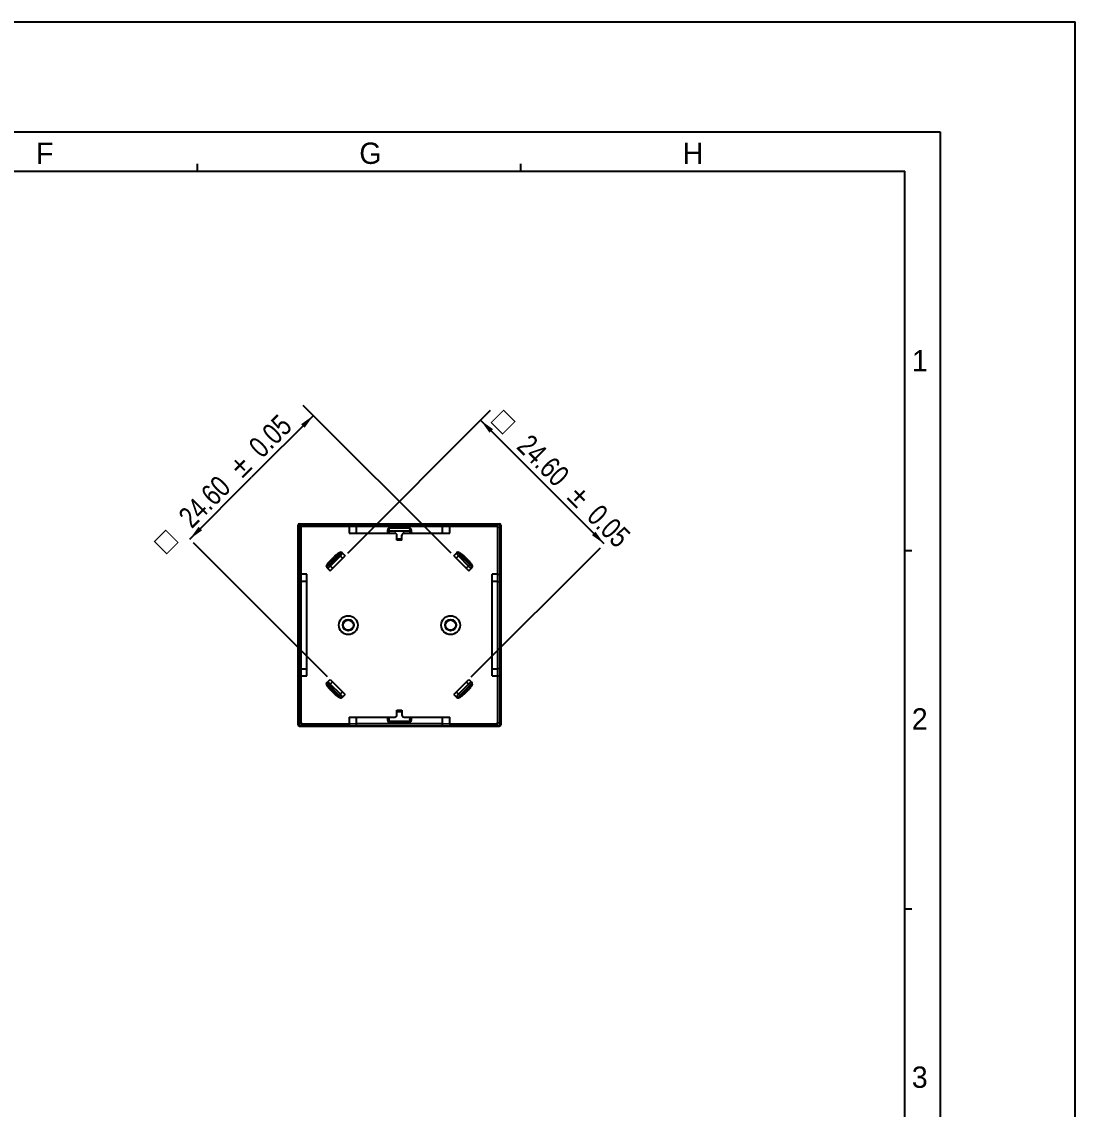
# Model space of a CAD drawing. Header units: millimetres. Extents: x 0 to 420, y 0 to 297.
# Drawn here: x 271.7 to 420, y 144 to 297 of the extents above; entities that cross this region are included whole.
import ezdxf
from ezdxf.enums import TextEntityAlignment as Align

# ---------------------------------------------------------------- set-up
doc = ezdxf.new("R2010")
doc.units = ezdxf.units.MM
doc.header["$LTSCALE"] = 23.1
doc.layers.get('0').update_dxf_attribs({"linetype": 'CONTINUOUS'})
doc.layers.add('FEATURE', color=7, linetype='CONTINUOUS')
doc.styles.get("Standard").update_dxf_attribs({"font": 'txt', "width": 0.8})
doc.styles.add('TEXTSTYLE_2', font='txt')
doc.styles.add('TEXTSTYLE_3', font='symbol_asme.ttf')
doc.dimstyles.new('DIMSTYLE_1', dxfattribs={"dimtxt": 3, "dimasz": 2.1, "dimexe": 2, "dimexo": 1, "dimgap": 0.75, "dimtad": 1, "dimzin": 0, "dimdsep": 46, "dimtxsty": 'STANDARD', "dimblk": '_FILLED', "dimblk1": '_FILLED', "dimblk2": '_FILLED', "dimcen": 0.09, "dimazin": 0, "dimtol": 1, "dimtp": 0.05, "dimtm": 0.05, "dimtfac": 1, "dimtofl": 0, "dimtmove": 0, "dimatfit": 3, "dimldrblk": '_FILLED', "dimfxl": 1, "dimtolj": 1, "dimtzin": 0, "dimarcsym": 0})

# ---------------------------------------------------------------- blocks, each defined once
blk = doc.blocks.new('_FILLED')
at = {"color": 0, "linetype": 'BYBLOCK'}
blk.add_solid([(0, 0), (-1, 0.167), (-1, -0.167)], dxfattribs=at)
blk = doc.blocks.new('*D16')
at = {"color": 7, "linetype": 'CONTINUOUS'}
for p, q in [((317.61, 222.22), (337.73, 242.34)), ((336.32, 240.92), (345.01, 232.23)), ((353.71, 223.53), (345.01, 232.23)), ((335.01, 204.82), (353.18, 223))]:
    blk.add_line(p, q, dxfattribs=at)
at = {"color": 7, "linetype": 'CONTINUOUS', "xscale": 2.1, "yscale": 2.1, "zscale": 2.1}
for p, rotation in [((336.32, 240.92), 135), ((353.71, 223.53), 315)]:
    blk.add_blockref('_FILLED', p, dxfattribs=dict(at, rotation=rotation))
at = {"color": 7, "linetype": 'CONTINUOUS', "style": 'TEXTSTYLE_3'}
for s, p in [('□', (338.55, 239.75)), ('±', (349.12, 229.18))]:
    blk.add_text(s, height=3, rotation=-45, dxfattribs=at).set_placement(p, align=Align.CENTER)
at = {"color": 7, "linetype": 'CONTINUOUS', "width": 0.8}
for s, p in [('24.60', (344.08, 234.22)), ('0.05', (353.31, 224.99))]:
    blk.add_text(s, height=3, rotation=-45, dxfattribs=at).set_placement(p, align=Align.CENTER)
blk = doc.blocks.new('*D17')
at = {"color": 7, "linetype": 'CONTINUOUS'}
for p, q in [((332.18, 222.22), (311.37, 243.02)), ((312.79, 241.61), (304.09, 232.91)), ((295.39, 224.21), (304.09, 232.91)), ((314.78, 204.82), (295.92, 223.68))]:
    blk.add_line(p, q, dxfattribs=at)
at = {"color": 7, "linetype": 'CONTINUOUS', "xscale": 2.1, "yscale": 2.1, "zscale": 2.1}
for p, rotation in [((312.79, 241.61), 45), ((295.39, 224.21), 225)]:
    blk.add_blockref('_FILLED', p, dxfattribs=dict(at, rotation=rotation))
at = {"color": 7, "linetype": 'CONTINUOUS', "width": 0.8}
for s, p in [('0.05', (307.76, 237.65)), ('24.60', (298.52, 228.41))]:
    blk.add_text(s, height=3, rotation=45, dxfattribs=at).set_placement(p, align=Align.CENTER)
at = {"color": 7, "linetype": 'CONTINUOUS', "style": 'TEXTSTYLE_3'}
for s, p in [('±', (303.57, 233.45)), ('□', (293, 222.88))]:
    blk.add_text(s, height=3, rotation=45, dxfattribs=at).set_placement(p, align=Align.CENTER)

msp = doc.modelspace()

# ---------------------------------------------------------------- linework, layer by layer
at = {"color": 7, "linetype": 'CONTINUOUS'}
for p, q in [((0, 297), (420, 297)), ((420, 0), (420, 297)), ((19, 281.5), (401, 281.5)), ((401, 281.5), (401, 15.5)), ((296.5, 276), (296.5, 277)), ((342, 276), (342, 277)), ((23.5, 276), (396, 276)), ((396, 21), (396, 276)), ((396, 222.6), (397, 222.6)), ((396, 172.2), (397, 172.2))]:
    msp.add_line(p, q, dxfattribs=at)
at = {"layer": 'FEATURE', "color": 7, "linetype": 'CONTINUOUS'}
for p, q in [((310.644, 198.055), (310.644, 226.157)), ((310.694, 198.106), (310.694, 226.106)), ((310.703, 226.097), (310.703, 221.606)), ((310.72, 226.07), (310.72, 219.211)), ((311.025, 225.764), (310.72, 226.07)), ((310.843, 226.356), (338.945, 226.356)), ((310.894, 226.306), (338.894, 226.306)), ((310.903, 226.297), (315.394, 226.297)), ((311.236, 225.975), (310.93, 226.28)), ((317.859, 226.28), (310.93, 226.28)), ((311.025, 225.764), (311.025, 219.256)), ((317.814, 225.975), (311.236, 225.975)), ((315.394, 226.283), (315.394, 226.297)), ((317.814, 225.975), (317.859, 226.28)), ((317.814, 225.975), (317.814, 225.056)), ((318.814, 225.969), (317.814, 225.974)), ((317.814, 225.056), (324.244, 225.056)), ((318.859, 226.275), (317.859, 226.28)), ((318.814, 225.969), (318.859, 226.275)), ((318.814, 225.969), (318.814, 225.056)), ((330.974, 225.969), (318.814, 225.969)), ((330.929, 226.275), (318.859, 226.275)), ((323.241, 225.056), (323.241, 225.51)), ((323.39, 225.361), (323.241, 225.51)), ((323.39, 225.36), (323.39, 225.056)), ((323.39, 225.36), (326.398, 225.36)), ((323.601, 225.747), (323.54, 225.809)), ((323.54, 225.809), (326.248, 225.809)), ((326.187, 225.747), (323.601, 225.747)), ((325.544, 225.056), (331.974, 225.056)), ((326.248, 225.809), (326.187, 225.747)), ((326.547, 225.51), (326.398, 225.361)), ((326.398, 225.056), (326.398, 225.36)), ((326.547, 225.51), (326.547, 225.056)), ((331.929, 226.28), (330.929, 226.275)), ((330.929, 226.275), (330.974, 225.969)), ((331.974, 225.974), (330.974, 225.969)), ((330.974, 225.056), (330.974, 225.969)), ((331.974, 225.974), (331.929, 226.28)), ((338.858, 226.28), (331.929, 226.28)), ((331.974, 225.056), (331.974, 225.975)), ((338.552, 225.975), (331.974, 225.975)), ((334.394, 226.297), (334.394, 226.283)), ((338.885, 226.297), (334.394, 226.297)), ((338.552, 225.975), (338.858, 226.28)), ((338.763, 225.764), (339.068, 226.07)), ((338.763, 219.256), (338.763, 225.764)), ((339.068, 219.211), (339.068, 226.07)), ((339.085, 226.097), (339.085, 221.606)), ((339.094, 226.106), (339.094, 198.106)), ((339.144, 226.157), (339.144, 198.055)), ((324.544, 224.077), (324.544, 224.756)), ((324.544, 224.252), (325.244, 224.252)), ((325.244, 224.077), (324.544, 224.077)), ((325.244, 224.077), (325.244, 224.756)), ((315.002, 220.584), (316.416, 221.999)), ((316.416, 221.999), (316.904, 221.511)), ((316.469, 222.218), (316.56, 222.27)), ((316.56, 222.343), (316.52, 222.321)), ((316.56, 222.343), (316.66, 222.35)), ((316.833, 222.288), (317.257, 221.864)), ((332.531, 221.864), (332.955, 222.288)), ((333.372, 221.999), (332.884, 221.511)), ((333.229, 222.343), (333.128, 222.35)), ((333.128, 222.295), (333.228, 222.27)), ((333.228, 222.27), (333.319, 222.218)), ((333.229, 222.343), (333.259, 222.334)), ((333.229, 222.343), (333.268, 222.321)), ((333.372, 221.999), (334.787, 220.584)), ((310.703, 221.606), (310.717, 221.606)), ((314.657, 220.441), (314.65, 220.34)), ((314.657, 220.441), (314.679, 220.48)), ((314.657, 220.441), (314.666, 220.471)), ((314.705, 220.34), (314.73, 220.44)), ((314.73, 220.44), (314.782, 220.531)), ((315.002, 220.584), (315.49, 220.096)), ((315.136, 219.743), (317.257, 221.864)), ((315.167, 220.419), (316.581, 221.833)), ((315.313, 221.334), (315.666, 221.687)), ((315.313, 221.334), (315.359, 221.287)), ((315.359, 221.287), (315.713, 221.641)), ((315.666, 221.687), (315.713, 221.641)), ((332.531, 221.864), (334.652, 219.743)), ((333.207, 221.833), (334.621, 220.419)), ((334.122, 221.687), (334.075, 221.641)), ((334.075, 221.641), (334.429, 221.287)), ((334.122, 221.687), (334.475, 221.334)), ((334.299, 220.096), (334.787, 220.584)), ((334.475, 221.334), (334.429, 221.287)), ((335.006, 220.531), (335.058, 220.44)), ((335.131, 220.441), (335.109, 220.48)), ((335.131, 220.441), (335.138, 220.34)), ((339.071, 221.606), (339.085, 221.606)), ((311.026, 219.256), (310.72, 219.211)), ((310.72, 219.211), (310.725, 218.211)), ((311.844, 219.256), (311.025, 219.256)), ((311.026, 219.256), (311.031, 218.256)), ((311.844, 204.956), (311.844, 219.256)), ((314.712, 220.167), (315.136, 219.743)), ((334.652, 219.743), (335.076, 220.167)), ((338.763, 219.256), (337.944, 219.256)), ((337.944, 204.956), (337.944, 219.256)), ((338.757, 218.256), (338.762, 219.256)), ((338.763, 219.256), (339.068, 219.211)), ((339.063, 218.211), (339.068, 219.211)), ((310.725, 218.211), (311.031, 218.256)), ((310.725, 218.211), (310.725, 206.001)), ((311.031, 218.256), (311.031, 205.956)), ((311.844, 218.256), (311.031, 218.256)), ((338.757, 218.256), (337.944, 218.256)), ((338.757, 218.256), (339.063, 218.211)), ((338.757, 205.956), (338.757, 218.256)), ((339.063, 206.001), (339.063, 218.211)), ((310.725, 206.001), (310.72, 205.001)), ((311.031, 205.956), (310.725, 206.001)), ((311.031, 205.956), (311.026, 204.956)), ((311.031, 205.956), (311.844, 205.956)), ((337.944, 205.956), (338.757, 205.956)), ((339.063, 206.001), (338.757, 205.956)), ((338.762, 204.956), (338.757, 205.956)), ((339.068, 205.001), (339.063, 206.001)), ((310.72, 205.001), (310.72, 198.143)), ((311.025, 204.956), (310.72, 205.001)), ((311.025, 204.956), (311.025, 198.448)), ((311.025, 204.956), (311.844, 204.956)), ((314.657, 203.772), (314.65, 203.872)), ((314.657, 203.772), (314.679, 203.732)), ((314.712, 204.045), (315.136, 204.469)), ((314.782, 203.681), (314.73, 203.772)), ((315.002, 203.628), (315.49, 204.116)), ((316.416, 202.214), (315.002, 203.628)), ((315.136, 204.469), (317.257, 202.348)), ((316.581, 202.379), (315.167, 203.794)), ((332.531, 202.348), (334.652, 204.469)), ((334.621, 203.794), (333.207, 202.379)), ((334.787, 203.628), (333.372, 202.214)), ((334.787, 203.628), (334.299, 204.116)), ((334.652, 204.469), (335.076, 204.045)), ((335.058, 203.772), (335.006, 203.681)), ((335.083, 203.872), (335.058, 203.772)), ((335.131, 203.772), (335.109, 203.732)), ((335.131, 203.772), (335.122, 203.741)), ((335.131, 203.772), (335.138, 203.872)), ((337.944, 204.956), (338.763, 204.956)), ((338.762, 204.956), (339.068, 205.001)), ((338.763, 198.448), (338.763, 204.956)), ((339.068, 198.143), (339.068, 205.001)), ((310.703, 202.606), (310.703, 198.115)), ((310.717, 202.606), (310.703, 202.606)), ((315.313, 202.878), (315.359, 202.925)), ((315.666, 202.525), (315.313, 202.878)), ((315.713, 202.571), (315.359, 202.925)), ((315.666, 202.525), (315.713, 202.571)), ((316.416, 202.214), (316.904, 202.702)), ((316.56, 201.942), (316.469, 201.994)), ((316.833, 201.924), (317.257, 202.348)), ((332.531, 202.348), (332.955, 201.924)), ((332.884, 202.702), (333.372, 202.214)), ((333.319, 201.994), (333.228, 201.942)), ((334.429, 202.925), (334.075, 202.571)), ((334.122, 202.525), (334.075, 202.571)), ((334.475, 202.878), (334.122, 202.525)), ((334.475, 202.878), (334.429, 202.925)), ((339.085, 202.606), (339.071, 202.606)), ((339.085, 198.115), (339.085, 202.606)), ((316.56, 201.869), (316.52, 201.891)), ((316.56, 201.869), (316.529, 201.878)), ((316.66, 201.917), (316.56, 201.942)), ((316.56, 201.869), (316.66, 201.862)), ((333.229, 201.869), (333.128, 201.862)), ((333.229, 201.869), (333.268, 201.891)), ((317.814, 199.156), (324.244, 199.156)), ((317.814, 199.156), (317.814, 198.238)), ((318.814, 199.156), (318.814, 198.243)), ((323.241, 198.703), (323.241, 199.156)), ((323.39, 199.156), (323.39, 198.851)), ((324.544, 200.135), (325.244, 200.135)), ((324.544, 199.456), (324.544, 200.135)), ((324.544, 199.96), (325.244, 199.96)), ((325.244, 200.135), (325.244, 199.456)), ((325.544, 199.156), (331.974, 199.156)), ((326.398, 198.851), (326.398, 199.156)), ((326.547, 199.156), (326.547, 198.703)), ((330.974, 198.243), (330.974, 199.156)), ((331.974, 198.238), (331.974, 199.156)), ((311.025, 198.448), (310.72, 198.143)), ((338.945, 197.856), (310.843, 197.856)), ((338.894, 197.906), (310.894, 197.906)), ((310.903, 197.915), (315.394, 197.915)), ((311.236, 198.238), (310.93, 197.932)), ((310.93, 197.932), (317.859, 197.932)), ((311.236, 198.238), (317.814, 198.238)), ((315.394, 197.915), (315.394, 197.929)), ((317.814, 198.238), (318.814, 198.243)), ((317.814, 198.238), (317.859, 197.932)), ((317.859, 197.932), (318.859, 197.938)), ((318.814, 198.243), (330.974, 198.243)), ((318.859, 197.938), (318.814, 198.243)), ((318.859, 197.938), (330.929, 197.938)), ((323.39, 198.851), (323.241, 198.703)), ((323.689, 198.552), (323.54, 198.404)), ((326.248, 198.404), (323.54, 198.404)), ((326.099, 198.552), (323.689, 198.552)), ((326.248, 198.404), (326.099, 198.552)), ((326.547, 198.703), (326.398, 198.851)), ((330.974, 198.243), (330.929, 197.938)), ((330.929, 197.938), (331.929, 197.932)), ((330.974, 198.243), (331.974, 198.238)), ((331.974, 198.238), (331.929, 197.932)), ((331.929, 197.932), (338.858, 197.932)), ((331.974, 198.238), (338.552, 198.238)), ((334.394, 197.929), (334.394, 197.915)), ((338.885, 197.915), (334.394, 197.915)), ((338.552, 198.238), (338.858, 197.932)), ((338.763, 198.448), (339.068, 198.143))]:
    msp.add_line(p, q, dxfattribs=at)
for points in [[(310.72, 226.08), (310.735, 226.156), (310.779, 226.222), (310.845, 226.265), (310.92, 226.28)], [(323.601, 225.747), (323.561, 225.744), (323.524, 225.733), (323.493, 225.718), (323.468, 225.699), (323.446, 225.678), (323.427, 225.654), (323.412, 225.628), (323.399, 225.599), (323.389, 225.567), (323.382, 225.532), (323.378, 225.495), (323.377, 225.454), (323.381, 225.409), (323.39, 225.36)], [(326.398, 225.36), (326.407, 225.409), (326.411, 225.454), (326.41, 225.495), (326.406, 225.532), (326.399, 225.567), (326.389, 225.599), (326.376, 225.628), (326.361, 225.654), (326.342, 225.678), (326.321, 225.699), (326.295, 225.718), (326.264, 225.733), (326.227, 225.744), (326.187, 225.747)], [(338.868, 226.28), (338.944, 226.265), (339.009, 226.221), (339.053, 226.155), (339.068, 226.08)], [(315.666, 221.687), (315.736, 221.756), (315.801, 221.819), (315.862, 221.876), (315.92, 221.928), (315.974, 221.976), (316.025, 222.019), (316.073, 222.059), (316.119, 222.095), (316.162, 222.127), (316.202, 222.157), (316.241, 222.184), (316.277, 222.208), (316.311, 222.229), (316.343, 222.249), (316.374, 222.266), (316.403, 222.281), (316.432, 222.296), (316.461, 222.309), (316.49, 222.32), (316.521, 222.332), (316.56, 222.343)], [(315.713, 221.641), (315.779, 221.707), (315.842, 221.766), (315.9, 221.821), (315.954, 221.87), (316.005, 221.914), (316.052, 221.954), (316.096, 221.991), (316.137, 222.023), (316.175, 222.052), (316.211, 222.078), (316.244, 222.101), (316.275, 222.122), (316.303, 222.139), (316.328, 222.155), (316.352, 222.168), (316.374, 222.18), (316.395, 222.19), (316.414, 222.199), (316.432, 222.206), (316.45, 222.213), (316.469, 222.218)], [(316.416, 221.999), (316.449, 222.04), (316.473, 222.088), (316.483, 222.138), (316.481, 222.182), (316.469, 222.218)], [(316.52, 222.321), (316.489, 222.278), (316.469, 222.218)], [(316.56, 222.343), (316.57, 222.346), (316.577, 222.347), (316.58, 222.348)], [(316.56, 222.27), (316.66, 222.295), (316.757, 222.291), (316.839, 222.257)], [(316.581, 221.833), (316.672, 221.931), (316.748, 222.032), (316.804, 222.127), (316.833, 222.203), (316.839, 222.257)], [(316.66, 222.35), (316.757, 222.32), (316.839, 222.257)], [(316.839, 222.257), (316.848, 222.263), (316.853, 222.266), (316.855, 222.267)], [(332.933, 222.267), (332.935, 222.266), (332.94, 222.263), (332.949, 222.257)], [(333.128, 222.35), (333.031, 222.32), (332.949, 222.257)], [(332.949, 222.257), (333.031, 222.291), (333.128, 222.295)], [(332.949, 222.257), (332.956, 222.198), (332.988, 222.119), (333.043, 222.027), (333.118, 221.93), (333.207, 221.833)], [(333.209, 222.348), (333.211, 222.347), (333.218, 222.346), (333.229, 222.343)], [(333.259, 222.334), (333.288, 222.324), (333.318, 222.313), (333.347, 222.3), (333.378, 222.285), (333.409, 222.269), (333.442, 222.25), (333.477, 222.229), (333.515, 222.205), (333.554, 222.179), (333.596, 222.149), (333.641, 222.116), (333.689, 222.079), (333.739, 222.039), (333.793, 221.993), (333.851, 221.944), (333.912, 221.888), (333.978, 221.827), (334.048, 221.761), (334.122, 221.687)], [(333.268, 222.321), (333.299, 222.278), (333.319, 222.218)], [(333.319, 222.218), (333.307, 222.179), (333.305, 222.133), (333.316, 222.086), (333.339, 222.04), (333.372, 221.999)], [(333.319, 222.218), (333.334, 222.214), (333.35, 222.208), (333.368, 222.201), (333.387, 222.193), (333.409, 222.182), (333.432, 222.17), (333.458, 222.156), (333.486, 222.139), (333.516, 222.12), (333.55, 222.097), (333.586, 222.072), (333.626, 222.042), (333.669, 222.009), (333.715, 221.972), (333.764, 221.931), (333.818, 221.884), (333.876, 221.832), (333.938, 221.775), (334.004, 221.711), (334.075, 221.641)], [(314.65, 220.34), (314.68, 220.243), (314.743, 220.161)], [(314.652, 220.421), (314.653, 220.423), (314.654, 220.43), (314.657, 220.441)], [(314.666, 220.471), (314.676, 220.5), (314.688, 220.53), (314.701, 220.56), (314.715, 220.59), (314.732, 220.621), (314.75, 220.654), (314.771, 220.689), (314.795, 220.727), (314.821, 220.766), (314.851, 220.809), (314.884, 220.853), (314.921, 220.901), (314.962, 220.951), (315.007, 221.005), (315.057, 221.063), (315.112, 221.124), (315.173, 221.19), (315.24, 221.26), (315.313, 221.334)], [(314.679, 220.48), (314.722, 220.511), (314.782, 220.531)], [(314.743, 220.161), (314.709, 220.243), (314.705, 220.34)], [(314.743, 220.161), (314.802, 220.168), (314.881, 220.2), (314.973, 220.255), (315.07, 220.33), (315.167, 220.419)], [(314.782, 220.531), (314.786, 220.546), (314.792, 220.562), (314.799, 220.58), (314.807, 220.6), (314.818, 220.621), (314.83, 220.644), (314.844, 220.67), (314.861, 220.698), (314.88, 220.728), (314.903, 220.762), (314.929, 220.799), (314.958, 220.838), (314.991, 220.881), (315.028, 220.927), (315.069, 220.976), (315.116, 221.03), (315.168, 221.088), (315.225, 221.15), (315.289, 221.216), (315.359, 221.287)], [(314.782, 220.531), (314.821, 220.519), (314.867, 220.517), (314.915, 220.528), (314.96, 220.551), (315.002, 220.584)], [(334.429, 221.287), (334.495, 221.221), (334.554, 221.159), (334.609, 221.101), (334.658, 221.046), (334.702, 220.996), (334.742, 220.948), (334.779, 220.904), (334.811, 220.863), (334.84, 220.825), (334.866, 220.789), (334.889, 220.756), (334.91, 220.726), (334.927, 220.698), (334.943, 220.672), (334.956, 220.648), (334.968, 220.626), (334.978, 220.605), (334.987, 220.586), (334.994, 220.568), (335.001, 220.55), (335.006, 220.531)], [(334.475, 221.334), (334.544, 221.264), (334.607, 221.199), (334.664, 221.138), (334.716, 221.08), (334.764, 221.026), (334.807, 220.975), (334.846, 220.927), (334.882, 220.881), (334.915, 220.838), (334.945, 220.798), (334.972, 220.759), (334.996, 220.723), (335.017, 220.689), (335.036, 220.657), (335.054, 220.626), (335.069, 220.597), (335.084, 220.568), (335.097, 220.539), (335.108, 220.51), (335.12, 220.479), (335.131, 220.441)], [(334.621, 220.419), (334.719, 220.329), (334.82, 220.252), (334.915, 220.197), (334.991, 220.167), (335.045, 220.161)], [(334.787, 220.584), (334.828, 220.551), (334.876, 220.528), (334.925, 220.517), (334.97, 220.519), (335.006, 220.531)], [(335.109, 220.48), (335.066, 220.511), (335.006, 220.531)], [(335.058, 220.44), (335.083, 220.34), (335.079, 220.243), (335.045, 220.161)], [(335.138, 220.34), (335.108, 220.243), (335.045, 220.161)], [(335.131, 220.441), (335.134, 220.43), (335.135, 220.423), (335.136, 220.421)], [(314.734, 220.145), (314.735, 220.147), (314.738, 220.152), (314.743, 220.161)], [(335.045, 220.161), (335.05, 220.152), (335.054, 220.147), (335.055, 220.145)], [(314.65, 203.872), (314.68, 203.969), (314.743, 204.051)], [(314.657, 203.772), (314.654, 203.782), (314.653, 203.789), (314.652, 203.792)], [(315.313, 202.878), (315.244, 202.948), (315.182, 203.013), (315.124, 203.074), (315.072, 203.132), (315.025, 203.186), (314.981, 203.237), (314.942, 203.285), (314.906, 203.331), (314.873, 203.374), (314.843, 203.414), (314.817, 203.453), (314.792, 203.489), (314.771, 203.523), (314.752, 203.555), (314.734, 203.586), (314.719, 203.615), (314.705, 203.644), (314.692, 203.673), (314.68, 203.702), (314.668, 203.733), (314.657, 203.772)], [(314.679, 203.732), (314.722, 203.701), (314.782, 203.681)], [(314.73, 203.772), (314.705, 203.872), (314.709, 203.969), (314.743, 204.051)], [(314.743, 204.051), (314.738, 204.06), (314.735, 204.065), (314.734, 204.067)], [(315.167, 203.794), (315.069, 203.884), (314.968, 203.96), (314.873, 204.016), (314.797, 204.045), (314.743, 204.051)], [(315.002, 203.628), (314.96, 203.661), (314.912, 203.685), (314.863, 203.695), (314.818, 203.693), (314.782, 203.681)], [(315.359, 202.925), (315.293, 202.992), (315.234, 203.054), (315.18, 203.112), (315.13, 203.166), (315.086, 203.217), (315.046, 203.264), (315.01, 203.308), (314.977, 203.349), (314.948, 203.387), (314.922, 203.423), (314.899, 203.456), (314.879, 203.487), (314.861, 203.515), (314.845, 203.541), (314.832, 203.564), (314.82, 203.586), (314.81, 203.607), (314.801, 203.626), (314.794, 203.644), (314.787, 203.662), (314.782, 203.681)], [(335.006, 203.681), (335.002, 203.666), (334.996, 203.65), (334.989, 203.632), (334.981, 203.613), (334.97, 203.591), (334.958, 203.568), (334.944, 203.543), (334.927, 203.515), (334.908, 203.484), (334.885, 203.45), (334.859, 203.414), (334.83, 203.374), (334.797, 203.332), (334.76, 203.286), (334.719, 203.236), (334.672, 203.182), (334.62, 203.125), (334.563, 203.063), (334.499, 202.996), (334.429, 202.925)], [(335.122, 203.741), (335.112, 203.712), (335.1, 203.682), (335.087, 203.653), (335.073, 203.622), (335.056, 203.591), (335.038, 203.558), (335.017, 203.523), (334.993, 203.486), (334.967, 203.446), (334.937, 203.404), (334.904, 203.359), (334.867, 203.311), (334.827, 203.261), (334.781, 203.207), (334.731, 203.149), (334.676, 203.088), (334.615, 203.022), (334.548, 202.953), (334.475, 202.878)], [(335.045, 204.051), (334.986, 204.044), (334.907, 204.012), (334.815, 203.957), (334.718, 203.883), (334.621, 203.794)], [(335.006, 203.681), (334.967, 203.694), (334.921, 203.695), (334.874, 203.684), (334.828, 203.661), (334.787, 203.628)], [(335.109, 203.732), (335.066, 203.701), (335.006, 203.681)], [(335.055, 204.067), (335.054, 204.065), (335.05, 204.06), (335.045, 204.051)], [(335.045, 204.051), (335.079, 203.969), (335.083, 203.872)], [(335.138, 203.872), (335.108, 203.969), (335.045, 204.051)], [(335.136, 203.792), (335.135, 203.789), (335.134, 203.782), (335.131, 203.772)], [(316.529, 201.878), (316.5, 201.888), (316.47, 201.9), (316.441, 201.913), (316.41, 201.927), (316.379, 201.944), (316.346, 201.962), (316.311, 201.983), (316.274, 202.007), (316.234, 202.033), (316.192, 202.063), (316.147, 202.096), (316.099, 202.133), (316.049, 202.174), (315.995, 202.219), (315.937, 202.269), (315.876, 202.324), (315.81, 202.385), (315.74, 202.452), (315.666, 202.525)], [(316.469, 201.994), (316.454, 201.998), (316.438, 202.004), (316.42, 202.011), (316.401, 202.02), (316.379, 202.03), (316.356, 202.042), (316.331, 202.056), (316.302, 202.073), (316.272, 202.093), (316.238, 202.115), (316.202, 202.141), (316.162, 202.17), (316.12, 202.203), (316.073, 202.24), (316.024, 202.281), (315.97, 202.328), (315.913, 202.38), (315.85, 202.437), (315.784, 202.501), (315.713, 202.571)], [(316.469, 201.994), (316.481, 202.033), (316.483, 202.079), (316.472, 202.127), (316.449, 202.173), (316.416, 202.214)], [(316.52, 201.891), (316.489, 201.934), (316.469, 201.994)], [(316.839, 201.955), (316.832, 202.014), (316.8, 202.093), (316.745, 202.185), (316.671, 202.282), (316.581, 202.379)], [(333.207, 202.379), (333.116, 202.281), (333.04, 202.18), (332.984, 202.086), (332.955, 202.009), (332.949, 201.955)], [(334.122, 202.525), (334.052, 202.456), (333.987, 202.394), (333.926, 202.336), (333.868, 202.284), (333.814, 202.237), (333.763, 202.193), (333.715, 202.154), (333.669, 202.118), (333.626, 202.085), (333.586, 202.055), (333.547, 202.029), (333.511, 202.005), (333.477, 201.983), (333.445, 201.964), (333.414, 201.946), (333.385, 201.931), (333.356, 201.917), (333.327, 201.904), (333.298, 201.892), (333.267, 201.881), (333.229, 201.869)], [(333.268, 201.891), (333.299, 201.934), (333.319, 201.994)], [(333.372, 202.214), (333.339, 202.172), (333.315, 202.124), (333.305, 202.075), (333.307, 202.03), (333.319, 201.994)], [(334.075, 202.571), (334.009, 202.506), (333.946, 202.446), (333.888, 202.392), (333.834, 202.342), (333.784, 202.298), (333.736, 202.258), (333.692, 202.222), (333.651, 202.189), (333.613, 202.16), (333.577, 202.134), (333.544, 202.111), (333.513, 202.091), (333.485, 202.073), (333.46, 202.057), (333.436, 202.044), (333.414, 202.032), (333.393, 202.022), (333.374, 202.013), (333.356, 202.006), (333.338, 202), (333.319, 201.994)], [(316.58, 201.864), (316.577, 201.865), (316.57, 201.867), (316.56, 201.869)], [(316.839, 201.955), (316.757, 201.922), (316.66, 201.917)], [(316.66, 201.862), (316.757, 201.892), (316.839, 201.955)], [(316.855, 201.946), (316.853, 201.947), (316.848, 201.95), (316.839, 201.955)], [(332.949, 201.955), (332.94, 201.95), (332.935, 201.947), (332.933, 201.946)], [(333.228, 201.942), (333.128, 201.917), (333.031, 201.922), (332.949, 201.955)], [(333.128, 201.862), (333.031, 201.892), (332.949, 201.955)], [(333.229, 201.869), (333.218, 201.867), (333.211, 201.865), (333.209, 201.864)], [(310.92, 197.932), (310.844, 197.947), (310.779, 197.991), (310.735, 198.057), (310.72, 198.132)], [(339.068, 198.132), (339.053, 198.056), (339.009, 197.991), (338.943, 197.947), (338.868, 197.932)]]:
    msp.add_lwpolyline(points, dxfattribs=at)
for centre, radius in [((317.694, 212.106), 1.325), ((317.694, 212.106), 0.783), ((317.694, 212.106), 0.725), ((332.094, 212.106), 1.325), ((332.094, 212.106), 0.783), ((332.094, 212.106), 0.725)]:
    msp.add_circle(centre, radius, dxfattribs=at)
for centre, start, end in [((324.244, 224.756), 0, 90), ((325.544, 224.756), 90, 180), ((316.643, 222.055), 45, 102.1542), ((333.145, 222.055), 77.8458, 135), ((314.946, 220.357), 167.8458, 225), ((334.842, 220.357), 315, 12.1542), ((314.946, 203.855), 135, 192.1542), ((334.842, 203.855), 347.8458, 45), ((316.643, 202.158), 257.8458, 315), ((333.145, 202.158), 225, 282.1542), ((324.244, 199.456), 270, 360), ((325.544, 199.456), 180, 270)]:
    msp.add_arc(centre, 0.3, start, end, dxfattribs=at)
for centre, major_axis, ratio, start_param, end_param in [((310.845, 226.155), (0.142, -0.142), 0.9924325, 2.3599926, 3.9231927), ((310.894, 226.106), (0.141, -0.141), 0.9996955, 2.3563468, 3.9268385), ((310.903, 226.097), (0.141, -0.141), 0.9996955, 8.6395321, 10.2100238), ((310.917, 226.083), (0.141, -0.141), 0.9996955, 2.3563468, 3.9268385), ((310.713, 226.287), (-0.004, 0.428), 0.0150241, -2.1046343, -2.0768897), ((310.713, 226.287), (0.428, -0.004), 0.0150241, -1.0647029, -1.0369583), ((311.453, 225.547), (-0.372, 0.372), 0.5706326, -0.5185459, 0.5185459), ((323.542, 225.507), (0.214, -0.214), 0.9924325, 2.3599926, 3.9231927), ((326.246, 225.507), (0.214, 0.214), 0.9924325, -0.7816001, 0.7816001), ((338.335, 225.547), (0.372, 0.372), 0.5706326, -0.5185459, 0.5185459), ((339.075, 226.287), (0.428, 0.004), 0.0150241, -2.1046343, -2.0768897), ((338.871, 226.083), (0.141, 0.141), 0.9996955, -0.7852459, 0.7852459), ((338.885, 226.097), (0.141, 0.141), 0.9996955, 5.4979394, 7.0684312), ((338.894, 226.106), (0.141, 0.141), 0.9996955, -0.7852459, 0.7852459), ((338.943, 226.155), (-0.142, -0.142), 0.9924325, 2.3599926, 3.9231927), ((339.075, 226.287), (0.004, 0.428), 0.0150241, -4.2062956, -4.178551), ((310.845, 198.057), (0.142, 0.142), 0.9924325, 2.3599926, 3.9231927), ((310.894, 198.106), (-0.141, -0.141), 0.9996955, -0.7852459, 0.7852459), ((310.903, 198.115), (0.141, 0.141), 0.9996955, 8.6395321, 10.2100238), ((310.917, 198.129), (0.141, 0.141), 0.9996955, -3.9268385, -2.3563468), ((310.713, 197.925), (0.004, 0.428), 0.0150241, -1.0647029, -1.0369583), ((310.713, 197.925), (0.428, 0.004), 0.0150241, 1.0369583, 1.0647029), ((311.453, 198.666), (-0.372, -0.372), 0.5706326, -0.5185459, 0.5185459), ((323.542, 198.705), (0.214, 0.214), 0.9924325, -3.9231927, -2.3599926), ((323.691, 198.854), (0.214, 0.214), 0.9924325, 2.3599926, 3.9231927), ((326.097, 198.854), (0.214, -0.214), 0.9924325, -0.7816001, 0.7816001), ((326.246, 198.705), (-0.214, 0.214), 0.9924325, -3.9231927, -2.3599926), ((338.335, 198.666), (0.372, -0.372), 0.5706326, -0.5185459, 0.5185459), ((339.075, 197.925), (0.428, -0.004), 0.0150241, 2.0768897, 2.1046343), ((338.871, 198.129), (0.141, -0.141), 0.9996955, -0.7852459, 0.7852459), ((338.885, 198.115), (0.141, -0.141), 0.9996955, 5.4979394, 7.0684312), ((338.894, 198.106), (0.141, -0.141), 0.9996955, -0.7852459, 0.7852459), ((338.943, 198.057), (-0.142, 0.142), 0.9924325, 2.3599926, 3.9231927), ((339.075, 197.925), (-0.004, 0.428), 0.0150241, 1.0369583, 1.0647029)]:
    msp.add_ellipse(centre, major_axis=major_axis, ratio=ratio, start_param=start_param, end_param=end_param, dxfattribs=at)

# ---------------------------------------------------------------- texts
at = {"color": 7, "linetype": 'CONTINUOUS', "char_height": 3, "width": 3, "attachment_point": 1, "line_spacing_factor": 0.9, "style": 'TEXTSTYLE_2'}
for s, insert in [('G', (319.25, 280)), ('F', (273.75, 280)), ('H', (364.75, 280)), ('1', (397, 250.8)), ('2', (397, 200.4)), ('3', (397, 150))]:
    msp.add_mtext(s, dxfattribs=dict(at, insert=insert))

# ---------------------------------------------------------------- dimensions: what is measured, and where the dimension line sits
at = {"color": 7, "linetype": 'CONTINUOUS'}
for base, p1, p2, angle, picture, middle in [((353.712, 223.529), (316.904, 221.511), (334.299, 204.116), 315, '*D16', (346.459, 230.782)), ((295.391, 224.214), (332.884, 221.511), (315.49, 204.116), 225, '*D17', (301.967, 230.79))]:
    dim = msp.add_linear_dim(base=base, p1=p1, p2=p2, angle=angle, text='{\\fSymbol_ASME;\\W1.0;□}<>', dimstyle='DIMSTYLE_1', dxfattribs=at)
    dim.commit()
    dim.dimension.update_dxf_attribs({"geometry": picture, "text_midpoint": middle, "dimtype": 160})

doc.saveas('drawing.dxf')
